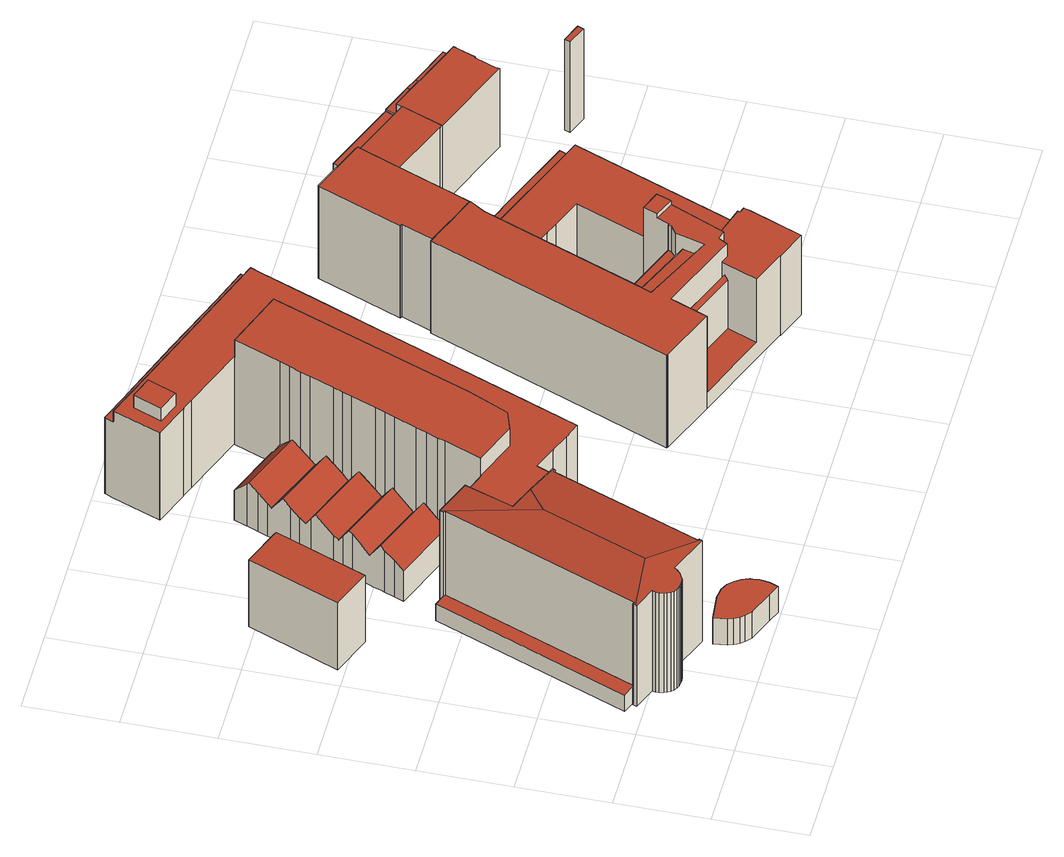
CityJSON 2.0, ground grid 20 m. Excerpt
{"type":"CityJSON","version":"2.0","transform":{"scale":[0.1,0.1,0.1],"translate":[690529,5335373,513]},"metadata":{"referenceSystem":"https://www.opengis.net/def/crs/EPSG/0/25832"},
"CityObjects":{
"building1":{"type":"Building","attributes":{"Gemeindeschluessel":"09162000","HoeheDach":"517.980","HoeheGrund":"513.540","Methode":"2000","NiedrigsteTraufeDesGebaeudes":"517.980","Geometrietyp2DReferenz":"3000","function":"51009_1610","roofType":"1000","measuredHeight":4.44},"geometry":[{"type":"MultiSurface","lod":"2","boundaries":[[[0,1,2,3]],[[4,5,2,1,6,7]],[[8,6,1,0]],[[3,2,5,9]],[[10,7,6,8]],[[10,8,0,3,9,11]],[[9,5,4,11]],[[11,4,7,10]]],"semantics":{"surfaces":[{"type":"WallSurface"},{"type":"RoofSurface"},{"type":"GroundSurface"}],"values":[0,1,0,0,0,2,0,0]}}]},
"building2":{"type":"Building","attributes":{"Gemeindeschluessel":"09162000","HoeheDach":"535.267","HoeheGrund":"516.970","Methode":"1000","NiedrigsteTraufeDesGebaeudes":"535.267","Geometrietyp2DReferenz":"3000","function":"31001_1000","roofType":"1000","measuredHeight":18.3,"storeysAboveGround":6},"geometry":[{"type":"MultiSurface","lod":"2","boundaries":[[[12,13,14,15]],[[16,17,18,19,14,13]],[[15,14,19,20]],[[21,18,17,22]],[[12,15,20,21,22,23]],[[23,16,13,12]],[[20,19,18,21]],[[22,17,16,23]]],"semantics":{"surfaces":[{"type":"WallSurface"},{"type":"RoofSurface"},{"type":"GroundSurface"}],"values":[0,1,0,0,2,0,0,0]}}]},
"building3":{"type":"Building","attributes":{"Gemeindeschluessel":"09162000","HoeheDach":"521.260","HoeheGrund":"514.183","Methode":"1000","NiedrigsteTraufeDesGebaeudes":"521.260","Geometrietyp2DReferenz":"3000","function":"31001_2000","roofType":"1000","measuredHeight":7.08},"geometry":[{"type":"MultiSurface","lod":"2","boundaries":[[[24,25,26,27]],[[28,29,30,31]],[[32,33,34,35]],[[36,37,38,39]],[[40,41,42,43]],[[39,38,25,24]],[[44,45,46,47]],[[43,42,29,28]],[[31,30,45,44]],[[48,49,50,51]],[[52,53,32,35,54,55,36,39,24,27,40,43,28,31,44,47,48,51,56]],[[35,34,57,54]],[[55,58,37,36]],[[52,59,60,53]],[[27,26,41,40]],[[51,50,61,56]],[[61,50,49,46,45,30,29,42,41,26,25,38,37,58,57,34,33,60,59]],[[53,60,33,32]],[[56,61,59,52]],[[47,46,49,48]],[[54,57,58,55]]],"semantics":{"surfaces":[{"type":"WallSurface"},{"type":"GroundSurface"},{"type":"RoofSurface"}],"values":[0,0,0,0,0,0,0,0,0,0,1,0,0,0,0,0,2,0,0,0,0]}}]},
"building4":{"type":"Building","attributes":{"name":"Berufsschulen, Berufsfachschule, Fachschulen, Meis","Gemeindeschluessel":"09162000","HoeheDach":"541.720","HoeheGrund":"513.239","Methode":"2000","NiedrigsteTraufeDesGebaeudes":"540.260","Geometrietyp2DReferenz":"3000","function":"31001_9998","roofType":"3200","measuredHeight":28.48,"storeysAboveGround":5},"geometry":[{"type":"MultiSurface","lod":"2","boundaries":[[[62,63,64,65]],[[66,67,68,69]],[[70,71,63,62]],[[72,71,70,73,74,75]],[[76,77,78,79]],[[80,81,82,83]],[[84,85,86,87]],[[88,89,67,66]],[[90,91,92,93]],[[94,95,96,97]],[[98,99,100,101]],[[102,103,104,105]],[[65,64,106,107]],[[84,108,109,110,111,112,113,85]],[[83,82,114,115]],[[107,106,116,117]],[[65,107,117,110,109,108,84,87,94,97,118,119,120,121,102,105,88,66,69,76,79,90,93,122,123,80,83,115,124,125,98,101,126,74,73,70,62]],[[97,96,127,118]],[[121,128,103,102]],[[118,127,129,119]],[[92,91,78,77,68,67,89,104,103,128,130,129,127,96,95,86,85,113,112,131,132,133]],[[131,134,135,136,114,82,81,132]],[[69,68,77,76]],[[134,72,75,137,100,99,135]],[[119,129,130,120]],[[112,111,116,106,64,63,71,72,134,131]],[[115,114,136,124]],[[117,116,111,110]],[[79,78,91,90]],[[105,104,89,88]],[[133,132,81,80,123,122]],[[126,137,75,74]],[[101,100,137,126]],[[93,92,133,122]],[[87,86,95,94]],[[120,130,128,121]],[[136,135,99,98,125,124]]],"semantics":{"surfaces":[{"type":"WallSurface"},{"type":"GroundSurface"},{"type":"RoofSurface"}],"values":[0,0,0,0,0,0,0,0,0,0,0,0,0,0,0,0,1,0,0,0,2,2,0,2,0,2,0,0,0,0,0,0,0,0,0,0,0]}}]},
"building5":{"type":"Building","attributes":{"Gemeindeschluessel":"09162000","HoeheDach":"525.470","HoeheGrund":"513.402","Methode":"2000","NiedrigsteTraufeDesGebaeudes":"521.460","Geometrietyp2DReferenz":"3000","function":"31001_9998","roofType":"3100","measuredHeight":12.07,"storeysAboveGround":1},"geometry":[{"type":"MultiSurface","lod":"2","boundaries":[[[138,139,140,141,142,143]],[[144,145,146,147,148,149,150,151]],[[152,153,154,155]],[[156,146,145,157]],[[158,159,160,161,162,163]],[[164,165,166,167]],[[168,169,170,171]],[[172,163,162,161,173,174,175,176,177,178,179]],[[180,181,182,183]],[[155,184,156,157,185,186,187,188,189,190,191,192,193,194,195,196,197,198,199,200,201,180,183,164,167,202,179,178,177,176,175,203,204,205,206,207,208,209,210,211,212,213,214,215,216,168,171,217,218,152]],[[167,166,219,202]],[[142,141,220,221,210,209,208]],[[222,223,224,225]],[[171,170,226,217]],[[227,187,186,185,157,145,144,228,229]],[[230,231,232,233,174,173]],[[223,234,138,143,235,224]],[[218,236,153,152]],[[202,219,172,179]],[[234,192,191,190,139,138]],[[183,182,165,164]],[[235,143,142,208,207,206]],[[160,230,173,161]],[[231,196,195,194,237,232]],[[194,193,192,234,223,222,237]],[[229,228,238,239]],[[200,240,241,201]],[[165,182,181,241,240,158,163,172,219,166]],[[242,243,227,229,239,244,221,220]],[[228,144,151,238]],[[245,225,224,235,206,205,204]],[[147,154,153,236,226,170,169,148]],[[187,227,243,188]],[[214,150,149,215]],[[149,148,169,168,216,215]],[[146,156,184,155,154,147]],[[232,237,222,225,245,233]],[[140,242,220,141]],[[190,189,188,243,242,140,139]],[[230,160,159,198,197,196,231]],[[174,233,245,204,203,175]],[[240,200,199,198,159,158]],[[210,221,244,211]],[[217,226,236,218]],[[244,239,238,151,150,214,213,212,211]],[[201,241,181,180]]],"semantics":{"surfaces":[{"type":"RoofSurface"},{"type":"WallSurface"},{"type":"GroundSurface"}],"values":[0,0,1,1,0,1,1,1,1,2,1,1,1,1,1,0,0,1,1,1,1,1,1,1,1,0,1,0,0,1,1,0,1,1,1,1,0,1,1,1,1,1,1,1,1,1]}}]},
"building6":{"type":"Building","attributes":{"Gemeindeschluessel":"09162000","HoeheDach":"545.200","HoeheGrund":"516.628","Methode":"2000","NiedrigsteTraufeDesGebaeudes":"537.430","Geometrietyp2DReferenz":"3000","function":"31001_3020","roofType":"1000","measuredHeight":28.57,"storeysAboveGround":6},"geometry":[{"type":"MultiSurface","lod":"2","boundaries":[[[246,247,248,249]],[[250,251,252,253]],[[254,255,256,257]],[[258,259,260,261]],[[262,263,264,265]],[[246,266,267,268,269,247]],[[270,271,272,273]],[[274,275,276,277,278,279,280,281,282,283,284,285]],[[286,273,272,287]],[[288,289,290,291,292,293,294]],[[295,296,297,298]],[[299,284,283,300]],[[301,302,268,267]],[[303,304,305,306]],[[307,308,296,295]],[[274,309,310,275]],[[311,278,277,312]],[[313,314,315,316]],[[317,318,319,320]],[[292,291,304,303]],[[319,318,321,322,289,288,323,324,264,263,325,260,259,297,296,308,326,327,328,329]],[[312,277,276,330]],[[261,260,325,331]],[[252,332,329,328,333,334,253]],[[335,336,337,338]],[[339,321,318,317]],[[340,306,305,341,314,313]],[[342,324,323,343]],[[338,337,251,250]],[[331,325,263,262]],[[265,264,324,342]],[[315,344,285,284,299,345,316]],[[346,327,326,347]],[[287,272,271,348]],[[320,319,329,332]],[[254,349,330,276,275,310,255]],[[333,328,327,346]],[[350,281,280,351]],[[352,353,336,335]],[[285,344,309,274]],[[290,289,322,354]],[[257,256,302,301]],[[349,254,257,301,267,266,246,249,355,356,352,335,338,250,253,334,333,346,347,307,295,298,258,261,331,262,265,342,343,294,293,292,303,306,340,313,316,345,299,300,357,350,351,358,311,312,330]],[[357,282,281,350]],[[347,326,308,307]],[[355,359,360,356]],[[354,322,321,339]],[[298,297,259,258]],[[361,270,273,286]],[[356,360,353,352]],[[348,271,270,361]],[[336,353,360,359,248,247,269,268,302,256,255,310,309,344,315,314,341,305,304,291,290,354,339,317,320,332,252,251,337],[287,348,361,286]],[[358,279,278,311]],[[249,248,359,355]],[[351,280,279,358]],[[300,283,282,357]],[[343,323,288,294]]],"semantics":{"surfaces":[{"type":"WallSurface"},{"type":"RoofSurface"},{"type":"GroundSurface"}],"values":[0,0,0,0,0,0,1,1,0,0,0,0,0,0,0,0,0,0,0,0,1,0,0,0,0,0,0,0,0,0,0,0,0,0,0,0,0,0,0,0,0,0,2,0,0,0,0,0,0,0,0,1,0,0,0,0,0]}}]},
"building7":{"type":"Building","attributes":{"Gemeindeschluessel":"09162000","HoeheDach":"543.062","HoeheGrund":"516.840","Methode":"2000","NiedrigsteTraufeDesGebaeudes":"521.217","Geometrietyp2DReferenz":"3000","function":"31001_9998","roofType":"1000","measuredHeight":26.22,"storeysAboveGround":7},"geometry":[{"type":"MultiSurface","lod":"2","boundaries":[[[362,363,364,365]],[[366,367,368,369,370,371,372]],[[373,374,375,376,377,378,379]],[[380,381,382,383,384,385,386,387]],[[388,389,390,391]],[[392,393,394,395,396,397,398,364,363,399,400,401,402,403,404,405,406,407,408,409,410,411]],[[412,394,393,413]],[[414,415,416,417,418,419,420]],[[405,421,422,406]],[[423,424,425,383,382]],[[426,427,428,429]],[[430,399,363,362]],[[431,432,433,434,435,436,437]],[[438,439,390,389,440,441,442,416,415,443]],[[415,414,370,369,443]],[[443,369,444,438]],[[411,410,409,408,445,446,447,448,449]],[[450,441,440,451]],[[430,452,453,454,439,438,444,455,400,399]],[[456,457,458,459,460,437,436,435,461,462,422,421,463,381,380,464,465,377,376,375,372,371,370,414,420,466,428,427,467,468,469,470]],[[471,466,420,419]],[[429,428,466,471]],[[472,402,401,473]],[[474,469,468,475]],[[476,395,394,412]],[[445,408,407,462,461,435,434]],[[477,478,479,413,393,392,411,449,431,437,460,480]],[[463,404,403,481,482,425,424,423]],[[483,396,395,476]],[[484,464,380,387,485,486,487]],[[488,489,490,491]],[[463,423,382,381]],[[449,448,432,431]],[[475,468,467,492]],[[447,446,493,433]],[[384,383,425,482]],[[480,460,459,494]],[[406,422,462,407]],[[404,463,421,405]],[[391,390,439,454]],[[495,442,441,450]],[[365,364,398,496]],[[417,416,442,495]],[[481,403,402,472]],[[453,452,430,362,365,496,497,483,476,412,413,479,478,477,480,494,498,499,500,501,474,475,492,426,429,471,419,418,417,495,450,451,388,391,454],[488,491,502,486,485,387,386,385,503]],[[366,372,375,374]],[[451,440,389,388]],[[493,446,445,434]],[[368,367,373,379]],[[503,504,489,488]],[[498,458,457,499]],[[502,505,487,486]],[[494,459,458,498]],[[378,377,465,506]],[[385,384,504,503]],[[506,465,464,484]],[[492,467,427,426]],[[473,401,400,455]],[[491,490,505,502]],[[379,378,506,484,487,505,490,489,504,384,482,481,472,473,455,444,369,368]],[[493,434,433]],[[497,397,396,483]],[[501,470,469,474]],[[448,447,433,432]],[[500,456,470,501]],[[374,373,367,366]],[[496,398,397,497]],[[499,457,456,500]]],"semantics":{"surfaces":[{"type":"WallSurface"},{"type":"RoofSurface"},{"type":"GroundSurface"}],"values":[0,0,0,0,0,1,0,0,0,1,0,0,0,1,0,0,0,0,0,1,0,0,0,0,0,0,0,0,0,0,0,0,1,0,1,0,0,0,0,0,0,0,0,0,2,0,0,1,0,0,0,0,0,0,0,0,0,0,0,1,1,0,0,0,0,1,0,0]}}]},
"building8":{"type":"Building","attributes":{"Gemeindeschluessel":"09162000","HoeheDach":"542.200","HoeheGrund":"516.895","Methode":"2000","NiedrigsteTraufeDesGebaeudes":"542.200","Geometrietyp2DReferenz":"3000","function":"31001_9998","roofType":"1000","measuredHeight":25.3,"storeysAboveGround":7},"geometry":[{"type":"MultiSurface","lod":"2","boundaries":[[[507,508,509,510]],[[511,512,513,514]],[[515,516,517,518]],[[519,520,521,522]],[[523,524,516,515]],[[525,526,527,528]],[[529,530,531,532]],[[532,531,533,534]],[[528,527,530,529]],[[518,517,535,536]],[[536,535,537,538]],[[539,540,524,523]],[[538,537,520,519]],[[534,533,541,542]],[[522,521,512,511]],[[514,513,508,507]],[[518,536,538,519,522,511,514,507,510,525,528,529,532,534,542,539,523,515]],[[516,524,540,541,533,531,530,527,526,509,508,513,512,521,520,537,535,517]],[[542,541,540,539]],[[510,509,526,525]]],"semantics":{"surfaces":[{"type":"WallSurface"},{"type":"GroundSurface"},{"type":"RoofSurface"}],"values":[0,0,0,0,0,0,0,0,0,0,0,0,0,0,0,0,1,2,0,0]}}]},
"building9":{"type":"Building","attributes":{"Gemeindeschluessel":"09162000","HoeheDach":"538.730","HoeheGrund":"516.812","Methode":"2000","NiedrigsteTraufeDesGebaeudes":"535.147","Geometrietyp2DReferenz":"3000","function":"31001_9998","roofType":"1000","measuredHeight":21.92,"storeysAboveGround":6},"geometry":[{"type":"MultiSurface","lod":"2","boundaries":[[[543,544,545,546,547,548]],[[549,550,551,552]],[[553,554,555,556]],[[547,557,558,548]],[[559,560,554,553]],[[561,562,550,549]],[[547,546,563,555,554,560,557]],[[545,544,551,550,562,564,565]],[[552,551,544,543]],[[558,557,560,559]],[[565,563,546,545]],[[566,564,562,561]],[[556,555,563,565,564,566]],[[556,566,561,549,552,543,548,558,559,553]]],"semantics":{"surfaces":[{"type":"WallSurface"},{"type":"RoofSurface"},{"type":"GroundSurface"}],"values":[0,0,0,0,0,0,1,1,0,0,0,0,0,2]}}]},
"building10":{"type":"Building","attributes":{"Gemeindeschluessel":"09162000","HoeheDach":"538.410","HoeheGrund":"516.900","Methode":"2000","NiedrigsteTraufeDesGebaeudes":"535.636","Geometrietyp2DReferenz":"3000","function":"31001_9998","roofType":"1000","measuredHeight":21.51,"storeysAboveGround":7},"geometry":[{"type":"MultiSurface","lod":"2","boundaries":[[[567,568,569,570,571,572,573,574,575,576,577,578,579,580]],[[581,567,580,582]],[[583,575,574,584]],[[585,586,587,588,589,590,591,581,582,592,593,594,595,596,597,598,599,600]],[[588,571,570,589]],[[591,568,567,581]],[[586,573,572,587]],[[590,569,568,591]],[[577,576,575,583,598,597,596,595,601,578]],[[587,572,571,588]],[[580,579,602,603,593,592,582]],[[602,579,578,601]],[[598,583,604,599]],[[586,585,600,605,584,574,573]],[[594,606,601,595]],[[584,605,604,583]],[[599,604,605,600]],[[593,603,606,594]],[[589,570,569,590]],[[601,606,603,602]]],"semantics":{"surfaces":[{"type":"RoofSurface"},{"type":"WallSurface"},{"type":"GroundSurface"}],"values":[0,1,1,2,1,1,1,1,1,1,1,1,1,1,1,0,1,1,1,0]}}]},
"building11":{"type":"Building","attributes":{"Gemeindeschluessel":"09162000","HoeheDach":"535.556","HoeheGrund":"516.995","Methode":"1000","NiedrigsteTraufeDesGebaeudes":"535.556","Geometrietyp2DReferenz":"3000","function":"51009_1610","roofType":"1000","measuredHeight":18.56},"geometry":[{"type":"MultiSurface","lod":"2","boundaries":[[[607,604,583,608]],[[583,604,606,601]],[[609,601,606,610]],[[608,583,601,609]],[[609,610,607,608]],[[610,606,604,607]]],"semantics":{"surfaces":[{"type":"WallSurface"},{"type":"RoofSurface"},{"type":"GroundSurface"}],"values":[0,1,0,0,2,0]}}]},
"building12":{"type":"Building","attributes":{"Gemeindeschluessel":"09162000","HoeheDach":"541.991","HoeheGrund":"517.177","Methode":"1000","NiedrigsteTraufeDesGebaeudes":"541.991","Geometrietyp2DReferenz":"3000","function":"51009_1610","roofType":"1000","measuredHeight":24.81},"geometry":[{"type":"MultiSurface","lod":"2","boundaries":[[[611,612,613,614]],[[614,613,615,616]],[[611,614,616,617]],[[616,615,618,617]],[[618,615,613,612]],[[617,618,612,611]]],"semantics":{"surfaces":[{"type":"WallSurface"},{"type":"GroundSurface"},{"type":"RoofSurface"}],"values":[0,0,1,0,2,0]}}]}
},
"vertices":[
[250,649,5],[250,649,50],[253,647,50],[253,647,5],[83,226,50],[87,224,50],[223,659,50],[57,236,50],[223,659,5],[87,224,5],[57,236,5],[83,226,5],
[7,807,40],[7,807,223],[86,1006,223],[86,1006,40],[96,772,223],[175,971,223],[169,974,223],[97,1002,223],[97,1002,40],[169,974,40],[175,971,40],[96,772,40],
[403,55,12],[403,55,83],[405,46,83],[405,46,12],[394,5,12],[394,5,83],[367,16,83],[367,16,12],[347,114,12],[347,114,83],[360,113,83],[360,113,12],[397,80,12],[397,80,83],[403,64,83],[403,64,12],[403,33,12],[403,33,83],[401,23,83],[401,23,12],[312,38,12],[312,38,83],[299,49,83],[299,49,12],[291,58,12],[291,58,83],[285,69,83],[285,69,12],[277,110,12],[339,116,12],[376,105,12],[388,93,12],[281,80,12],[376,105,83],[388,93,83],[277,110,83],[339,116,83],[281,80,83],
[420,468,2],[420,468,279],[418,463,279],[418,463,2],[137,162,2],[137,162,273],[133,168,274],[133,168,2],[412,471,2],[412,471,279],[349,496,284],[349,496,2],[293,519,2],[293,519,284],[130,175,2],[130,175,275],[128,183,276],[128,183,2],[83,226,2],[83,226,279],[87,224,279],[87,224,2],[289,134,2],[289,134,278],[202,169,278],[202,169,2],[142,156,2],[142,156,273],[128,191,2],[128,191,277],[130,198,278],[130,198,2],[198,163,2],[198,163,277],[193,157,276],[193,157,2],[253,658,2],[253,658,279],[335,626,279],[335,626,2],[156,149,2],[156,149,273],[149,152,273],[149,152,2],[413,465,279],[413,465,2],[290,136,2],[290,137,2],[292,141,2],[292,141,279],[290,137,279],[290,136,279],[253,647,279],[253,647,2],[289,143,279],[289,143,2],[186,153,2],[179,149,2],[172,148,2],[164,148,2],[80,218,2],[81,220,2],[249,649,2],[252,656,2],[331,617,2],[186,153,275],[164,148,273],[179,149,274],[172,148,273],[206,230,287],[81,220,279],[80,218,278],[295,458,287],[252,656,279],[249,649,279],[331,617,279],
[479,875,125],[485,891,98],[488,899,85],[349,953,85],[344,941,106],[340,930,125],[517,973,86],[522,984,94],[530,1006,111],[537,1024,125],[398,1079,125],[390,1059,110],[382,1038,94],[378,1028,86],[549,1053,4],[549,1053,91],[540,1030,117],[540,1030,4],[530,1006,4],[522,984,4],[422,730,125],[429,748,94],[431,754,85],[292,809,85],[288,799,101],[283,785,125],[385,686,4],[385,686,86],[262,733,86],[262,733,4],[400,1084,4],[400,1084,118],[411,1112,85],[411,1112,4],[280,777,118],[292,809,86],[308,848,119],[308,848,4],[292,809,4],[288,799,4],[283,785,4],[280,777,4],[404,683,4],[404,683,89],[387,690,89],[387,690,4],[537,1024,4],[517,973,4],[508,948,4],[502,933,4],[494,912,4],[488,899,4],[485,891,4],[479,875,4],[465,839,4],[459,824,4],[456,816,4],[449,800,4],[448,796,4],[431,754,4],[429,748,4],[422,730,4],[420,724,4],[410,701,4],[271,754,4],[310,855,4],[315,868,4],[320,879,4],[324,891,4],[340,930,4],[344,941,4],[349,953,4],[354,966,4],[362,986,4],[369,1003,4],[378,1028,4],[382,1038,4],[390,1059,4],[398,1079,4],[534,1064,4],[533,1059,4],[271,754,102],[349,953,86],[354,966,95],[459,824,85],[459,824,86],[320,879,86],[320,879,85],[534,1064,85],[502,933,113],[517,973,85],[508,948,125],[431,754,86],[448,796,122],[449,800,125],[310,855,125],[465,839,97],[324,891,94],[533,1059,90],[456,816,99],[378,1028,85],[369,1003,125],[420,724,120],[410,701,102],[488,899,86],[494,912,97],[362,986,111],[315,868,103],
[584,524,36],[584,524,275],[555,450,275],[555,450,36],[331,617,36],[331,617,275],[372,602,275],[372,602,36],[834,1159,36],[834,1159,275],[788,1042,275],[788,1042,36],[465,839,36],[465,839,322],[485,891,322],[485,891,36],[502,933,36],[502,933,322],[522,984,322],[522,984,36],[612,596,36],[672,747,36],[672,747,275],[612,596,275],[426,1234,310],[451,1296,310],[403,1314,310],[378,1252,310],[461,1322,244],[843,1181,244],[852,1203,244],[768,1233,244],[620,1288,244],[496,1333,244],[469,1343,244],[460,1346,244],[396,1370,244],[393,1371,244],[393,1370,244],[385,1351,244],[378,1252,275],[403,1314,275],[549,1052,322],[588,1153,322],[588,1153,275],[589,1154,275],[589,1154,36],[588,1153,36],[549,1052,36],[448,796,36],[448,796,322],[456,816,322],[456,816,36],[393,1370,36],[393,1371,36],[729,893,36],[729,893,275],[448,1208,36],[448,1208,275],[423,1217,275],[423,1217,36],[429,748,36],[429,748,322],[461,1322,275],[843,1181,275],[620,1288,36],[768,1233,36],[345,1247,36],[345,1247,275],[345,1248,275],[345,1248,36],[512,582,275],[512,582,322],[467,567,322],[467,567,275],[552,670,322],[719,1105,322],[540,1030,322],[530,1006,322],[494,912,322],[420,724,322],[410,700,322],[404,683,322],[372,603,322],[852,1203,36],[494,912,36],[372,603,275],[404,683,36],[372,603,36],[412,471,36],[412,471,275],[293,519,275],[293,519,36],[552,670,275],[420,1218,36],[420,1218,275],[530,1006,36],[540,1030,36],[385,1351,275],[385,1351,36],[410,700,36],[420,724,36],[451,1296,275],[843,1181,36],[460,1346,36],[469,1343,36],[424,501,36],[424,501,275],[719,1105,275],[517,464,36],[476,480,36],[396,1370,36],[496,1333,36],[517,464,275],[476,480,275],[426,1234,275],
[1244,279,38],[1244,279,256],[1250,277,256],[1250,277,38],[940,391,255],[957,433,255],[957,433,222],[1089,766,222],[1089,766,291],[957,433,291],[940,391,291],[1110,367,255],[1097,320,255],[1097,320,291],[1110,367,291],[1114,382,291],[1114,382,222],[1110,367,222],[1138,401,291],[1149,428,291],[1149,428,301],[1161,459,301],[1161,459,222],[1161,459,38],[1149,428,38],[1138,401,38],[1211,757,38],[1211,757,186],[1212,758,186],[1212,758,38],[1061,205,256],[1135,175,256],[1134,174,256],[1201,148,256],[1246,263,256],[1248,269,256],[1250,276,256],[1237,281,256],[1239,286,256],[1171,307,256],[1212,410,256],[1194,414,256],[1192,410,256],[1140,291,256],[1120,296,256],[1108,277,256],[1092,284,256],[1089,277,256],[1086,270,256],[1060,205,256],[1134,174,38],[1135,175,38],[1110,798,291],[1110,798,186],[1167,775,186],[1167,775,38],[1110,798,38],[1109,798,38],[1109,798,291],[1140,291,291],[1120,296,291],[1192,410,301],[1194,414,301],[1204,442,301],[1034,828,38],[1034,828,291],[1059,818,291],[1059,818,38],[1237,281,38],[899,268,82],[925,334,82],[925,334,213],[931,348,213],[931,348,291],[925,334,291],[899,268,291],[1383,650,186],[1396,684,186],[1202,760,186],[1176,771,186],[1167,774,186],[1089,766,186],[1383,650,222],[1092,284,213],[1089,277,224],[1086,270,213],[1086,270,82],[1060,205,82],[1176,771,38],[1202,760,38],[1239,286,38],[1383,650,38],[1396,684,38],[1239,286,222],[773,320,291],[773,319,291],[773,318,291],[774,318,291],[898,269,291],[1092,284,291],[1108,277,291],[1192,410,291],[1134,402,291],[1131,395,291],[1108,799,291],[1006,839,291],[987,846,291],[982,848,291],[772,320,291],[1108,799,38],[1212,410,222],[1171,307,222],[982,848,38],[987,846,38],[1201,148,38],[899,268,38],[1060,205,38],[1061,205,38],[898,269,38],[1194,414,222],[1204,442,222],[1246,263,38],[1134,402,222],[1134,402,38],[976,465,38],[976,465,222],[1153,635,38],[1153,635,222],[1126,646,222],[1126,646,38],[1006,839,38],[935,338,224],[774,318,38],[1167,774,38],[1250,276,38],[1248,269,38],[773,318,38],[773,319,38],[773,320,38],[772,320,38],[1059,672,38],[1220,608,38],[1220,608,222],[1059,672,222],[1131,395,222],
[1082,1100,39],[1082,1100,292],[1083,1099,292],[1083,1099,39],[1081,1099,39],[1081,1099,292],[1082,1099,292],[1082,1099,39],[1006,839,39],[1006,839,292],[987,846,292],[987,846,39],[1010,917,39],[1010,917,292],[1009,917,292],[1009,917,39],[1034,828,39],[1034,828,292],[1083,1100,39],[1083,1100,292],[1201,1053,292],[1201,1053,39],[1208,1050,39],[1208,1050,292],[1178,975,292],[1178,975,39],[1135,866,292],[1135,866,39],[1014,915,292],[1014,915,39],[1009,916,292],[1009,916,39],[1059,818,39],[1059,818,292],[1108,799,292],[1108,799,39],
[1391,1036,38],[1391,1036,221],[1376,999,221],[1376,999,257],[1341,910,257],[1341,910,38],[1385,1039,38],[1385,1039,221],[1385,1038,221],[1385,1038,38],[1208,1050,38],[1208,1050,257],[1201,1053,257],[1201,1053,38],[1335,912,257],[1335,912,38],[1178,975,38],[1178,975,257],[1222,1103,38],[1222,1103,221],[1207,1066,257],[1209,1071,221],[1207,1066,221],[1209,1071,38],
[1527,837,254],[1528,841,254],[1527,842,254],[1547,893,254],[1548,892,254],[1549,893,254],[1563,930,254],[1567,940,254],[1477,975,254],[1475,976,254],[1454,984,254],[1451,986,254],[1382,1013,254],[1341,910,254],[1527,837,39],[1341,910,39],[1477,975,226],[1567,940,226],[1567,940,39],[1563,930,39],[1549,893,39],[1548,892,39],[1547,893,39],[1527,842,39],[1528,841,39],[1382,1013,39],[1391,1036,39],[1460,1009,39],[1451,986,39],[1454,984,39],[1475,976,39],[1477,975,39],[1486,998,39],[1576,963,39],[1451,986,226],[1382,1013,226],[1391,1036,226],[1486,998,226],[1576,963,226],[1460,1009,226],
[1486,998,40],[1477,975,40],[1451,986,40],[1460,1009,40],
[1596,710,42],[1596,710,290],[1601,723,290],[1601,723,42],[1644,706,290],[1644,706,42],[1639,693,42],[1639,693,290]
]}
